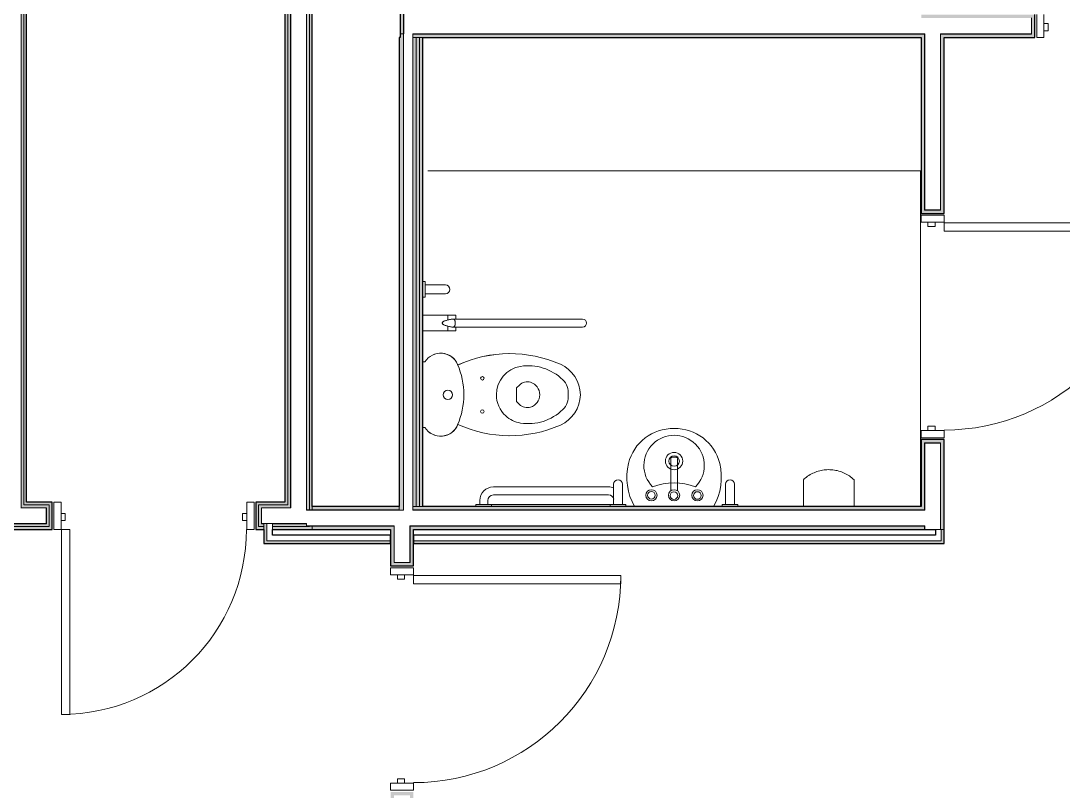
# Model space of a CAD drawing. Header units: millimetres. Extents: x 155920 to 295199, y -4084 to 97293.
# Drawn here: x 204171 to 208827, y 27238 to 30679 of the extents above; entities that cross this region are included whole.
import ezdxf

# ---------------------------------------------------------------- set-up
doc = ezdxf.new("R2010")
doc.units = ezdxf.units.MM
doc.header["$MEASUREMENT"] = 0
for name, color, linetype, lineweight in [('A-DOOR', 4, 'CONTINUOUS', 9), ('A-DOOR-FRAM', 4, 'CONTINUOUS', 18), ('A-WALL', 7, 'CONTINUOUS', 9), ('A-WALL-PATT', 7, 'CONTINUOUS', 25), ('E-ELEC-FIXT', 91, 'CONTINUOUS', 9), ('I-WALL', 7, 'CONTINUOUS', 9), ('P-SANR-FIXT', 7, 'CONTINUOUS', 9)]:
    doc.layers.add(name, color=color, linetype=linetype, lineweight=lineweight)

msp = doc.modelspace()

# ---------------------------------------------------------------- hatches: boundary and pattern name
at = {"layer": 'A-WALL-PATT', "lineweight": 5}
for points in [[(204184.9, 28504.3), (204184.9, 34260.3), (204172.4, 34260.3), (204172.4, 28504.3)], [(204197.4, 28516.8), (204197.4, 34245.3), (204184.9, 34245.3), (204184.9, 28516.8)], [(205350.8, 28529.3), (205363.3, 28529.3), (205363.3, 33830.3), (205350.8, 33830.3), (205350.8, 28598.8)], [(205363.3, 28516.8), (205375.8, 28516.8), (205375.8, 33830.3), (205363.3, 33830.3), (205363.3, 28529.3)], [(205447.8, 28494.3), (205460.3, 28494.3), (205460.3, 33830.3), (205447.8, 33830.3), (205447.8, 28529.3)], [(205880.5, 28493.3), (205880.5, 30621.3), (205865.5, 30621.3), (205865.5, 30605.3), (205861.5, 30605.3), (205861.5, 28493.3)], [(208192.5, 30605.3), (208192.5, 30620.3), (205922.5, 30620.3), (205922.5, 30605.3), (208171.5, 30605.3)], [(205937.5, 28509.3), (205937.5, 30605.3), (205922.5, 30605.3), (205922.5, 28509.3), (205928.9, 28509.3)], [(205952.5, 28509.3), (205951.5, 30605.3), (205937.5, 30605.3), (205937.5, 28509.3)], [(205967.5, 28509.3), (205967.5, 30605.3), (205952.5, 30605.3), (205952.5, 28509.3)], [(205269.9, 28356.8), (205269.9, 28433.3), (205257.4, 28432.3), (205257.4, 28356.8)]]:
    msp.add_hatch(color=256, dxfattribs=at).paths.add_polyline_path(points, flags=0)
at = {"layer": 'A-WALL-PATT', "lineweight": 9}
for points in [[(205865.5, 30621.3), (205880.5, 30621.3), (205880.5, 34245.3), (205865.5, 34245.3), (205865.5, 30802.1)], [(208294.5, 28344.3), (208294.5, 28407.3), (208282, 28407.3), (208282, 28344.3)], [(205823.1, 28344.3), (205823.1, 28356.8), (205257.4, 28356.8), (205257.4, 28344.3), (205779.4, 28344.3)], [(208171.5, 28344.3), (208282, 28344.3), (208282, 28356.8), (205925.1, 28356.8), (205925.1, 28344.3), (207872.5, 28344.3)]]:
    msp.add_hatch(color=256, dxfattribs=at).paths.add_polyline_path(points, flags=0)
h = msp.add_hatch(color=256, dxfattribs=at)
h.paths.add_polyline_path([(205472.8, 28419.8), (205472.8, 28422.3), (205460.3, 28422.3), (205460.3, 28419.8)], flags=0)
h.paths.add_polyline_path([(205472.8, 28494.3), (205472.8, 33830.3), (205460.3, 33830.3), (205460.3, 28494.3)], flags=0)
at = {"layer": 'A-WALL-PATT', "lineweight": 5}
h = msp.add_hatch(color=256, dxfattribs=at)
h.paths.add_polyline_path([(208685.7, 30656.3), (208700.7, 30656.3), (208700.7, 30707.3), (208192.5, 30707.3), (208192.5, 30692.3), (208685.7, 30692.3)], flags=0)
h.paths.add_polyline_path([(209725.7, 30656.3), (209725.7, 30692.3), (209810.7, 30692.3), (209810.7, 30707.3), (209710.7, 30707.3), (209710.7, 30656.3)], flags=0)
at = {"layer": 'A-WALL-PATT', "lineweight": 9}
h = msp.add_hatch(color=256, dxfattribs=at)
h.paths.add_polyline_path([(208321, 30605.3), (208700.7, 30605.3), (208700.7, 30656.3), (208685.7, 30656.3), (208685.7, 30620.3), (208279.5, 30620.3), (208279.5, 30605.3), (208294.5, 30605.3)], flags=0)
h.paths.add_polyline_path([(209710.7, 30605.3), (209810.7, 30605.3), (209810.7, 30620.3), (209725.7, 30620.3), (209725.7, 30656.3), (209710.7, 30656.3)], flags=0)
h = msp.add_hatch(color=256, dxfattribs=at)
h.paths.add_polyline_path([(208192.5, 28407.3), (208207.5, 28407.3), (208207.5, 28422.3), (208192.5, 28422.3)], flags=0)
h.paths.add_polyline_path([(208207.5, 28494.3), (208207.5, 28794.3), (208243.5, 28794.3), (208243.5, 28809.3), (208192.5, 28809.3), (208192.5, 28494.3)], flags=0)
h.paths.add_polyline_path([(208243.5, 29819.3), (208243.5, 29834.3), (208207.5, 29834.3), (208207.5, 30620.3), (208192.5, 30620.3), (208192.5, 29819.3)], flags=0)
at = {"layer": 'A-WALL-PATT', "lineweight": 5}
h = msp.add_hatch(color=256, dxfattribs=at)
h.paths.add_polyline_path([(208282, 28407.3), (208294.5, 28407.3), (208294.5, 28809.3), (208243.5, 28809.3), (208243.5, 28794.3), (208279.5, 28794.3), (208279.5, 28407.3)], flags=0)
h.paths.add_polyline_path([(208243.5, 29819.3), (208294.5, 29819.3), (208294.5, 30605.3), (208279.5, 30605.3), (208279.5, 29834.3), (208243.5, 29834.3)], flags=0)
h = msp.add_hatch(color=256, dxfattribs=at)
h.paths.add_polyline_path([(205245.9, 28468.3), (205245.9, 28504.3), (205375.8, 28504.3), (205375.8, 28516.8), (205233.4, 28516.8), (205233.4, 28468.3)], flags=0)
h.paths.add_polyline_path([(204298.4, 28468.3), (204298.4, 28516.8), (204184.9, 28516.8), (204184.9, 28504.3), (204285.9, 28504.3), (204285.9, 28468.3)], flags=0)
at = {"layer": 'A-WALL-PATT', "lineweight": 9}
h = msp.add_hatch(color=256, dxfattribs=at)
h.paths.add_polyline_path([(205220.9, 28468.3), (205233.4, 28468.3), (205233.4, 28516.8), (205363.3, 28516.8), (205363.3, 28529.3), (205220.9, 28529.3)], flags=0)
h.paths.add_polyline_path([(204310.9, 28468.3), (204310.9, 28529.3), (204197.4, 28529.3), (204197.4, 28516.8), (204298.4, 28516.8), (204298.4, 28468.3)], flags=0)
h = msp.add_hatch(color=256, dxfattribs=at)
h.paths.add_polyline_path([(208192.5, 28494.3), (208192.5, 28509.3), (205922.5, 28509.3), (205922.5, 28494.3), (208171.5, 28494.3)], flags=0)
h.paths.add_polyline_path([(205472.8, 28494.3), (205860.5, 28494.3), (205860.5, 28509.3), (205472.8, 28509.3), (205472.8, 28503.3)], flags=0)
at = {"layer": 'A-WALL-PATT', "lineweight": 5}
h = msp.add_hatch(color=256, dxfattribs=at)
h.paths.add_polyline_path([(205447.8, 28407.3), (205472.8, 28407.3), (205472.8, 28419.8), (205294.9, 28419.8), (205294.9, 28407.3), (205446.8, 28407.3)], flags=0)
h.paths.add_polyline_path([(204101.4, 28407.3), (204310.9, 28407.3), (204310.9, 28468.3), (204298.4, 28468.3), (204298.4, 28419.8), (204087.9, 28419.8), (204087.9, 28407.3), (204100.4, 28407.3)], flags=0)
h.paths.add_polyline_path([(205257.4, 28407.3), (205257.4, 28419.8), (205233.4, 28419.8), (205233.4, 28468.3), (205220.9, 28468.3), (205220.9, 28407.3)], flags=0)
h = msp.add_hatch(color=256, dxfattribs=at)
h.paths.add_polyline_path([(205460.3, 28419.8), (205460.3, 28422.3), (205447.8, 28422.3), (205447.8, 28419.8)], flags=0)
h.paths.add_polyline_path([(205294.9, 28419.8), (205446.8, 28419.8), (205446.8, 28432.3), (205294.9, 28432.3)], flags=0)
h.paths.add_polyline_path([(205233.4, 28419.8), (205257.4, 28419.8), (205257.4, 28432.3), (205245.9, 28432.3), (205245.9, 28468.3), (205233.4, 28468.3)], flags=0)
h.paths.add_polyline_path([(204284.4, 28419.8), (204298.4, 28419.8), (204298.4, 28468.3), (204285.9, 28468.3), (204285.9, 28432.3), (204101.4, 28432.3), (204101.4, 28419.8), (204197.4, 28419.8)], flags=0)
h = msp.add_hatch(color=256, dxfattribs=at)
h.paths.add_polyline_path([(208192.5, 28407.3), (208192.5, 28422.3), (205910.1, 28422.3), (205910.1, 28407.3), (208171.5, 28407.3)], flags=0)
h.paths.add_polyline_path([(205480.4, 28407.3), (205838.1, 28407.3), (205838.1, 28422.3), (205472.8, 28422.3), (205472.8, 28407.3)], flags=0)
h = msp.add_hatch(color=256, dxfattribs=at)
h.paths.add_polyline_path([(205838.1, 26907.3), (205838.1, 27219.3), (205874.1, 27219.3), (205874.1, 27234.3), (205823.1, 27234.3), (205823.1, 26907.3)], flags=0)
h.paths.add_polyline_path([(205874.1, 28244.3), (205874.1, 28259.3), (205838.1, 28259.3), (205838.1, 28407.3), (205823.1, 28407.3), (205823.1, 28244.3)], flags=0)
at = {"layer": 'A-WALL-PATT', "lineweight": 9}
h = msp.add_hatch(color=256, dxfattribs=at)
h.paths.add_polyline_path([(205910.1, 26907.3), (205925.1, 26907.3), (205925.1, 27234.3), (205874.1, 27234.3), (205874.1, 27219.3), (205910.1, 27219.3), (205910.1, 27056.4)], flags=0)
h.paths.add_polyline_path([(205874.1, 28244.3), (205925.1, 28244.3), (205925.1, 28407.3), (205910.1, 28407.3), (205910.1, 28259.3), (205874.1, 28259.3)], flags=0)

# ---------------------------------------------------------------- linework, layer by layer
at = {"layer": 'A-DOOR'}
for p, q in [((209220.5, 29777.3), (208294.5, 29777.3)), ((208294.5, 29777.3), (208294.5, 29739.3)), ((208294.5, 29739.3), (209220.5, 29739.3)), ((204352.9, 27581.3), (204352.9, 28407.3)), ((204352.9, 28407.3), (204390.9, 28407.3)), ((204390.9, 28407.3), (204390.9, 27581.3)), ((205925.1, 28202.3), (206851.1, 28202.3)), ((205925.1, 28164.3), (205925.1, 28202.3)), ((206851.1, 28202.3), (205925.1, 28202.3)), ((205925.1, 28202.3), (205925.1, 28164.3)), ((206851.1, 28164.3), (205925.1, 28164.3)), ((205925.1, 28164.3), (206851.1, 28164.3)), ((206851.1, 28202.3), (206851.1, 28164.3)), ((206851.1, 28164.3), (206851.1, 28202.3)), ((204390.9, 27581.3), (204352.9, 27581.3))]:
    msp.add_line(p, q, dxfattribs=at)
for centre, radius in [((208294.5, 29777.3), 926), ((204352.9, 28407.3), 826), ((205925.1, 28202.3), 926)]:
    msp.add_arc(centre, radius, 270, 0, dxfattribs=at)
at = {"layer": 'A-DOOR-FRAM', "lineweight": 20}
for p, q in [((208708.7, 30707.3), (208708.7, 30605.3)), ((208740.7, 30605.3), (208740.7, 30707.3)), ((208759.7, 30667.3), (208740.7, 30667.3)), ((208740.7, 30667.3), (208740.7, 30635.3)), ((208740.7, 30635.3), (208759.7, 30635.3)), ((208759.7, 30635.3), (208759.7, 30667.3)), ((208708.7, 30605.3), (208740.7, 30605.3)), ((208192.5, 29811.3), (208294.5, 29811.3)), ((208192.5, 29779.3), (208192.5, 29811.3)), ((208294.5, 29811.3), (208294.5, 29779.3)), ((208294.5, 29779.3), (208192.5, 29779.3)), ((208222.5, 29779.3), (208254.5, 29779.3)), ((208222.5, 29760.3), (208222.5, 29779.3)), ((208254.5, 29760.3), (208222.5, 29760.3)), ((208254.5, 29779.3), (208254.5, 29760.3)), ((208222.5, 28868.3), (208254.5, 28868.3)), ((208222.5, 28849.3), (208222.5, 28868.3)), ((208254.5, 28868.3), (208254.5, 28849.3)), ((208192.5, 28817.3), (208192.5, 28849.3)), ((208192.5, 28849.3), (208294.5, 28849.3)), ((208294.5, 28817.3), (208192.5, 28817.3)), ((208254.5, 28849.3), (208222.5, 28849.3)), ((208294.5, 28849.3), (208294.5, 28817.3)), ((204350.9, 28529.3), (204318.9, 28529.3)), ((204318.9, 28529.3), (204318.9, 28407.3)), ((204350.9, 28407.3), (204350.9, 28529.3)), ((205180.9, 28529.3), (205180.9, 28407.3)), ((205212.9, 28529.3), (205180.9, 28529.3)), ((205212.9, 28407.3), (205212.9, 28529.3)), ((204369.9, 28479.3), (204350.9, 28479.3)), ((204350.9, 28479.3), (204350.9, 28447.3)), ((204350.9, 28447.3), (204369.9, 28447.3)), ((204369.9, 28447.3), (204369.9, 28479.3)), ((205180.9, 28479.3), (205161.9, 28479.3)), ((205161.9, 28479.3), (205161.9, 28447.3)), ((205161.9, 28447.3), (205180.9, 28447.3)), ((205180.9, 28447.3), (205180.9, 28479.3)), ((204318.9, 28407.3), (204350.9, 28407.3)), ((205180.9, 28407.3), (205212.9, 28407.3)), ((205823.1, 28236.3), (205925.1, 28236.3)), ((205823.1, 28204.3), (205823.1, 28236.3)), ((205925.1, 28236.3), (205925.1, 28204.3)), ((205925.1, 28204.3), (205823.1, 28204.3)), ((205853.1, 28204.3), (205885.1, 28204.3)), ((205853.1, 28185.3), (205853.1, 28204.3)), ((205885.1, 28185.3), (205853.1, 28185.3)), ((205885.1, 28204.3), (205885.1, 28185.3)), ((205853.1, 27293.3), (205885.1, 27293.3)), ((205853.1, 27274.3), (205853.1, 27293.3)), ((205885.1, 27293.3), (205885.1, 27274.3)), ((205823.1, 27242.3), (205823.1, 27274.3)), ((205823.1, 27274.3), (205925.1, 27274.3)), ((205925.1, 27242.3), (205823.1, 27242.3)), ((205885.1, 27274.3), (205853.1, 27274.3)), ((205925.1, 27274.3), (205925.1, 27242.3))]:
    msp.add_line(p, q, dxfattribs=at)
at = {"layer": 'A-WALL'}
for p, q in [((204172.4, 28504.3), (204172.4, 34245.3)), ((204184.9, 28516.8), (204184.9, 34245.3)), ((205880.5, 30621.3), (205880.5, 34245.3)), ((205881.5, 30621.3), (205881.5, 34245.3)), ((205363.3, 33830.3), (205363.3, 28529.3)), ((205375.8, 33830.3), (205375.8, 28529.3)), ((205376.8, 33830.3), (205376.8, 28529.3)), ((205446.8, 33830.3), (205446.8, 28529.3)), ((205447.8, 33830.3), (205447.8, 28529.3)), ((205460.3, 33830.3), (205460.3, 28529.3)), ((208684.7, 30656.3), (208684.7, 30691.3)), ((208685.7, 30656.3), (208685.7, 30692.3)), ((208684.7, 30621.3), (208684.7, 30656.3)), ((208685.7, 30620.3), (208685.7, 30656.3)), ((205861.5, 28509.3), (205861.5, 30605.3)), ((205865.5, 30621.3), (205880.5, 30621.3)), ((205880.5, 30621.3), (205881.5, 30621.3)), ((205880.5, 30605.3), (205880.5, 30621.3)), ((205880.5, 28509.3), (205880.5, 30605.3)), ((205951.5, 30621.3), (205922.5, 30621.3)), ((205922.5, 30620.3), (205922.5, 30621.3)), ((205967.5, 30620.3), (205922.5, 30620.3)), ((205922.5, 30605.3), (205922.5, 30620.3)), ((205937.5, 30605.3), (205922.5, 30605.3)), ((205922.5, 28509.3), (205922.5, 30605.3)), ((205951.5, 30605.3), (205937.5, 30605.3)), ((205937.5, 28509.3), (205937.5, 30605.3)), ((205967.5, 30621.3), (205951.5, 30621.3)), ((205952.5, 30605.3), (205951.5, 30605.3)), ((205967.5, 30605.3), (205952.5, 30605.3)), ((205952.5, 28509.3), (205952.5, 30605.3)), ((205967.5, 30621.3), (208192.5, 30621.3)), ((205967.5, 30620.3), (208192.5, 30620.3)), ((208207.5, 30621.3), (208192.5, 30621.3)), ((208192.5, 30620.3), (208207.5, 30620.3)), ((208207.5, 30621.3), (208208.5, 30621.3)), ((208207.5, 30605.3), (208207.5, 30620.3)), ((208207.5, 30605.3), (208207.5, 29834.3)), ((208208.5, 30605.3), (208208.5, 30621.3)), ((208208.5, 30605.3), (208208.5, 29835.3)), ((208278.5, 30620.3), (208278.5, 30621.3)), ((208278.5, 30621.3), (208684.7, 30621.3)), ((208278.5, 30605.3), (208278.5, 30620.3)), ((208278.5, 29835.3), (208278.5, 30605.3)), ((208279.5, 30605.3), (208279.5, 30620.3)), ((208279.5, 30620.3), (208685.7, 30620.3)), ((208279.5, 29834.3), (208279.5, 30605.3)), ((208207.5, 29834.3), (208243.5, 29834.3)), ((208208.5, 29835.3), (208243.5, 29835.3)), ((208243.5, 29835.3), (208278.5, 29835.3)), ((208243.5, 29834.3), (208279.5, 29834.3)), ((208207.5, 28794.3), (208207.5, 28494.3)), ((208243.5, 28794.3), (208207.5, 28794.3)), ((208208.5, 28793.3), (208208.5, 28493.3)), ((208243.5, 28793.3), (208208.5, 28793.3)), ((208279.5, 28794.3), (208243.5, 28794.3)), ((208278.5, 28793.3), (208243.5, 28793.3)), ((208278.5, 28407.3), (208278.5, 28793.3)), ((208279.5, 28407.3), (208279.5, 28794.3)), ((204172.4, 28503.3), (204171.4, 28503.3)), ((204184.9, 28504.3), (204172.4, 28504.3)), ((204197.4, 28503.3), (204172.4, 28503.3)), ((204197.4, 28516.8), (204184.9, 28516.8)), ((204197.4, 28504.3), (204184.9, 28504.3)), ((204298.4, 28516.8), (204197.4, 28516.8)), ((204285.9, 28504.3), (204197.4, 28504.3)), ((204284.9, 28503.3), (204197.4, 28503.3)), ((204284.9, 28468.3), (204284.9, 28503.3)), ((204285.9, 28468.3), (204285.9, 28504.3)), ((204298.4, 28468.3), (204298.4, 28516.8)), ((205233.4, 28516.8), (205233.4, 28468.3)), ((205363.3, 28516.8), (205233.4, 28516.8)), ((205245.9, 28504.3), (205245.9, 28468.3)), ((205375.8, 28504.3), (205245.9, 28504.3)), ((205246.9, 28503.3), (205246.9, 28468.3)), ((205376.8, 28503.3), (205246.9, 28503.3)), ((205363.3, 28529.3), (205363.3, 28516.8)), ((205375.8, 28529.3), (205375.8, 28516.8)), ((205375.8, 28516.8), (205375.8, 28504.3)), ((205376.8, 28529.3), (205376.8, 28504.3)), ((205376.8, 28504.3), (205376.8, 28503.3)), ((205446.8, 28529.3), (205446.8, 28503.3)), ((205446.8, 28503.3), (205446.8, 28493.3)), ((205446.8, 28493.3), (205447.8, 28493.3)), ((205447.8, 28529.3), (205447.8, 28494.3)), ((205447.8, 28494.3), (205460.3, 28494.3)), ((205447.8, 28493.3), (205472.8, 28493.3)), ((205460.3, 28529.3), (205460.3, 28494.3)), ((205460.3, 28494.3), (205472.8, 28494.3)), ((205472.8, 28509.3), (205472.8, 28504.3)), ((205472.8, 28504.3), (205472.8, 28503.3)), ((205472.8, 28503.3), (205472.8, 28494.3)), ((205472.8, 28494.3), (205860.5, 28494.3)), ((205472.8, 28493.3), (205860.5, 28493.3)), ((205860.5, 28494.3), (205860.5, 28509.3)), ((205860.5, 28493.3), (205860.5, 28494.3)), ((205861.5, 28493.3), (205861.5, 28509.3)), ((205861.5, 28493.3), (205880.5, 28493.3)), ((205880.5, 28493.3), (205861.5, 28493.3)), ((205880.5, 28493.3), (205880.5, 28509.3)), ((205922.5, 28509.3), (205937.5, 28509.3)), ((205922.5, 28494.3), (205922.5, 28509.3)), ((205922.5, 28494.3), (208192.5, 28494.3)), ((205922.5, 28493.3), (205922.5, 28494.3)), ((205922.5, 28493.3), (208192.5, 28493.3)), ((205937.5, 28509.3), (205952.5, 28509.3)), ((205952.5, 28509.3), (205967.5, 28509.3)), ((208207.5, 28494.3), (208192.5, 28494.3)), ((208207.5, 28493.3), (208192.5, 28493.3)), ((208208.5, 28493.3), (208207.5, 28493.3)), ((204284.9, 28433.3), (204284.9, 28468.3)), ((204285.9, 28432.3), (204285.9, 28468.3)), ((204298.4, 28419.8), (204298.4, 28468.3)), ((205233.4, 28468.3), (205233.4, 28419.8)), ((205245.9, 28468.3), (205245.9, 28432.3)), ((205246.9, 28468.3), (205246.9, 28433.3)), ((204171.4, 28433.3), (204101.4, 28433.3)), ((204197.4, 28432.3), (204101.4, 28432.3)), ((204197.4, 28419.8), (204101.4, 28419.8)), ((204197.4, 28433.3), (204171.4, 28433.3)), ((204197.4, 28433.3), (204284.9, 28433.3)), ((204197.4, 28432.3), (204285.9, 28432.3)), ((204197.4, 28419.8), (204298.4, 28419.8)), ((205233.4, 28419.8), (205257.4, 28419.8)), ((205245.9, 28432.3), (205257.4, 28432.3)), ((205246.9, 28433.3), (205257.4, 28433.3)), ((205257.4, 28433.3), (205269.9, 28433.3)), ((205257.4, 28433.3), (205269.9, 28433.3)), ((205257.4, 28432.3), (205257.4, 28433.3)), ((205257.4, 28419.8), (205257.4, 28432.3)), ((205257.4, 28407.3), (205257.4, 28419.8)), ((205269.9, 28433.3), (205294.9, 28433.3)), ((205269.9, 28433.3), (205294.9, 28433.3)), ((205269.9, 28407.3), (205269.9, 28433.3)), ((205269.9, 28407.3), (205269.9, 28381.8)), ((205294.9, 28433.3), (205446.8, 28433.3)), ((205294.9, 28432.3), (205294.9, 28433.3)), ((205294.9, 28432.3), (205446.8, 28432.3)), ((205294.9, 28419.8), (205294.9, 28432.3)), ((205294.9, 28419.8), (205446.8, 28419.8)), ((205294.9, 28407.3), (205294.9, 28419.8)), ((205446.8, 28432.3), (205446.8, 28433.3)), ((205446.8, 28423.3), (205446.8, 28432.3)), ((205446.8, 28423.3), (205447.8, 28423.3)), ((205446.8, 28419.8), (205447.8, 28419.8)), ((205447.8, 28422.3), (205447.8, 28423.3)), ((205447.8, 28423.3), (205472.8, 28423.3)), ((205447.8, 28422.3), (205460.3, 28422.3)), ((205447.8, 28419.8), (205460.3, 28419.8)), ((205460.3, 28422.3), (205472.8, 28422.3)), ((205460.3, 28422.3), (205460.3, 28419.8)), ((205472.8, 28423.3), (205839.1, 28423.3)), ((205472.8, 28422.3), (205472.8, 28419.8)), ((205472.8, 28422.3), (205838.1, 28422.3)), ((205472.8, 28419.8), (205472.8, 28407.3)), ((205472.8, 28407.3), (205472.8, 28419.8)), ((205838.1, 28407.3), (205838.1, 28422.3)), ((205838.1, 28407.3), (205838.1, 28259.3)), ((205839.1, 28422.3), (205839.1, 28423.3)), ((205839.1, 28407.3), (205839.1, 28422.3)), ((205839.1, 28407.3), (205839.1, 28260.3)), ((205909.1, 28423.3), (208192.5, 28423.3)), ((205909.1, 28422.3), (205909.1, 28423.3)), ((205909.1, 28407.3), (205909.1, 28422.3)), ((205909.1, 28260.3), (205909.1, 28407.3)), ((205910.1, 28422.3), (208192.5, 28422.3)), ((205910.1, 28407.3), (205910.1, 28422.3)), ((205910.1, 28259.3), (205910.1, 28407.3)), ((208207.5, 28423.3), (208192.5, 28423.3)), ((208207.5, 28422.3), (208192.5, 28422.3)), ((208208.5, 28423.3), (208207.5, 28423.3)), ((208207.5, 28422.3), (208207.5, 28407.3)), ((208208.5, 28423.3), (208208.5, 28407.3)), ((208257, 28407.3), (208278.5, 28407.3)), ((208278.5, 28407.3), (208257, 28407.3)), ((208278.5, 28407.3), (208279.5, 28407.3)), ((208279.5, 28407.3), (208278.5, 28407.3)), ((208279.5, 28407.3), (208282, 28407.3)), ((208282, 28407.3), (208279.5, 28407.3)), ((208282, 28407.3), (208294.5, 28407.3)), ((208294.5, 28407.3), (208282, 28407.3)), ((208282, 28407.3), (208282, 28356.8)), ((205269.9, 28356.8), (205269.9, 28381.8)), ((205823.1, 28356.8), (205269.9, 28356.8)), ((208257, 28356.8), (205925.1, 28356.8)), ((208282, 28356.8), (208257, 28356.8)), ((205838.1, 28259.3), (205874.1, 28259.3)), ((205839.1, 28260.3), (205874.1, 28260.3)), ((205874.1, 28260.3), (205909.1, 28260.3)), ((205874.1, 28259.3), (205910.1, 28259.3))]:
    msp.add_line(p, q, dxfattribs=at)
at = {"layer": 'E-ELEC-FIXT'}
for p, q in [((207669.9, 28632.8), (207666.5, 28629.7)), ((207674.9, 28637.1), (207669.9, 28632.8)), ((207680.1, 28641.2), (207674.9, 28637.1)), ((207685.4, 28645), (207680.1, 28641.2)), ((207690.9, 28648.7), (207685.4, 28645)), ((207696.6, 28652.1), (207690.9, 28648.7)), ((207702.3, 28655.3), (207696.6, 28652.1)), ((207708.2, 28658.3), (207702.3, 28655.3)), ((207714.3, 28661), (207708.2, 28658.3)), ((207720.4, 28663.5), (207714.3, 28661)), ((207726.6, 28665.8), (207720.4, 28663.5)), ((207732.9, 28667.7), (207726.6, 28665.8)), ((207739.3, 28669.5), (207732.9, 28667.7)), ((207745.7, 28671), (207739.3, 28669.5)), ((207752.2, 28672.2), (207745.7, 28671)), ((207758.7, 28673.1), (207752.2, 28672.2)), ((207765.3, 28673.8), (207758.7, 28673.1)), ((207771.9, 28674.3), (207765.3, 28673.8)), ((207778.5, 28674.5), (207771.9, 28674.3)), ((207785.1, 28674.4), (207778.5, 28674.5)), ((207791.7, 28674), (207785.1, 28674.4)), ((207798.3, 28673.4), (207791.7, 28674)), ((207804.8, 28672.5), (207798.3, 28673.4)), ((207811.3, 28671.4), (207804.8, 28672.5)), ((207817.8, 28670), (207811.3, 28671.4)), ((207824.2, 28668.3), (207817.8, 28670)), ((207830.5, 28666.4), (207824.2, 28668.3)), ((207836.7, 28664.2), (207830.5, 28666.4)), ((207842.9, 28661.8), (207836.7, 28664.2)), ((207848.9, 28659.2), (207842.9, 28661.8)), ((207854.9, 28656.3), (207848.9, 28659.2)), ((207860.7, 28653.1), (207854.9, 28656.3)), ((207866.4, 28649.8), (207860.7, 28653.1)), ((207871.9, 28646.2), (207866.4, 28649.8)), ((207877.3, 28642.4), (207871.9, 28646.2)), ((207882.5, 28638.4), (207877.3, 28642.4)), ((207887.6, 28634.1), (207882.5, 28638.4)), ((207892.5, 28629.7), (207887.6, 28634.1))]:
    msp.add_line(p, q, dxfattribs=at)
for points, knots in [([(207666.5, 28629.7), (207666.5, 28629.9), (207666.5, 28628.5), (207666.5, 28623.7), (207666.5, 28620.3), (207666.5, 28617.3), (207666.5, 28613.9), (207666.5, 28609.1), (207666.5, 28603.5), (207666.5, 28597.5), (207666.5, 28591.2), (207666.5, 28583.5), (207666.5, 28574.2), (207666.5, 28565.4), (207666.5, 28556.3), (207666.5, 28544), (207666.5, 28528.4), (207666.5, 28515.7), (207666.5, 28509.3)], [-1, -1, -1, -1, -0.861111, -0.791667, -0.756944, -0.722222, -0.6875, -0.652778, -0.583333, -0.548611, -0.513889, -0.444444, -0.388889, -0.333333, -0.277778, -0.222222, -0.111111, 0, 0, 0, 0]), ([(207892.5, 28509.3), (207892.5, 28517.3), (207892.5, 28529.2), (207892.5, 28544.8), (207892.5, 28554.4), (207892.5, 28562), (207892.5, 28569.5), (207892.5, 28578.6), (207892.5, 28587.2), (207892.5, 28593.8), (207892.5, 28599.4), (207892.5, 28605.5), (207892.5, 28611.8), (207892.5, 28617.4), (207892.5, 28622), (207892.5, 28625.6), (207892.5, 28628.2), (207892.5, 28629.6), (207892.5, 28629.8), (207892.5, 28629.7)], [-1, -1, -1, -1, -0.861111, -0.791667, -0.722222, -0.6875, -0.652778, -0.583333, -0.513889, -0.479167, -0.444444, -0.388889, -0.333333, -0.277778, -0.222222, -0.166667, -0.111111, -0.055556, 0, 0, 0, 0])]:
    msp.add_open_spline(points, degree=3, knots=knots, dxfattribs=at)
at = {"layer": 'I-WALL', "lineweight": 30}
for p, q in [((204197.4, 28529.3), (204197.4, 34245.3)), ((205865.5, 34245.3), (205865.5, 30605.3)), ((205350.8, 33830.3), (205350.8, 28529.3)), ((205472.8, 28529.3), (205472.8, 33830.3)), ((208700.7, 30605.3), (208700.7, 30707.3)), ((205860.5, 30605.3), (205860.5, 28509.3)), ((205865.5, 30605.3), (205860.5, 30605.3)), ((205967.5, 30605.3), (208192.5, 30605.3)), ((205967.5, 28509.3), (205967.5, 30605.3)), ((208192.5, 30605.3), (208192.5, 29819.3)), ((208294.5, 29819.3), (208294.5, 30605.3)), ((208294.5, 30605.3), (208700.7, 30605.3)), ((208192.5, 29819.3), (208294.5, 29819.3)), ((208192.5, 28809.3), (208192.5, 28509.3)), ((208294.5, 28809.3), (208192.5, 28809.3)), ((208294.5, 28407.3), (208294.5, 28809.3)), ((204310.9, 28529.3), (204197.4, 28529.3)), ((204310.9, 28407.3), (204310.9, 28529.3)), ((205350.8, 28529.3), (205220.9, 28529.3)), ((205220.9, 28529.3), (205220.9, 28407.3)), ((205472.8, 28509.3), (205472.8, 28529.3)), ((205860.5, 28509.3), (205472.8, 28509.3)), ((208192.5, 28509.3), (205967.5, 28509.3)), ((204087.9, 28407.3), (204197.4, 28407.3)), ((204197.4, 28407.3), (204310.9, 28407.3)), ((205220.9, 28407.3), (205257.4, 28407.3)), ((205257.4, 28407.3), (205257.4, 28381.8)), ((205294.9, 28407.3), (205472.8, 28407.3)), ((205294.9, 28381.8), (205294.9, 28407.3)), ((205472.8, 28407.3), (205823.1, 28407.3)), ((205823.1, 28407.3), (205823.1, 28244.3)), ((205925.1, 28407.3), (208192.5, 28407.3)), ((205925.1, 28244.3), (205925.1, 28407.3)), ((208192.5, 28407.3), (208257, 28407.3)), ((208257, 28407.3), (208257, 28381.8)), ((208294.5, 28344.3), (208294.5, 28407.3)), ((205257.4, 28381.8), (205257.4, 28356.8)), ((205257.4, 28356.8), (205257.4, 28344.3)), ((205823.1, 28381.8), (205294.9, 28381.8)), ((205823.1, 28344.3), (205823.1, 28381.8)), ((208257, 28381.8), (205925.1, 28381.8)), ((205925.1, 28381.8), (205925.1, 28344.3)), ((205257.4, 28344.3), (205823.1, 28344.3)), ((205925.1, 28344.3), (208257, 28344.3)), ((208257, 28344.3), (208282, 28344.3)), ((208282, 28344.3), (208294.5, 28344.3)), ((205823.1, 28244.3), (205925.1, 28244.3))]:
    msp.add_line(p, q, dxfattribs=at)
at = {"layer": 'I-WALL'}
msp.add_line((205865.5, 30621.3), (205865.5, 30605.3), dxfattribs=at)
at = {"layer": 'P-SANR-FIXT'}
for p, q in [((208189, 30009.3), (205989, 30009.3)), ((208189, 28509.3), (208189, 30009.3)), ((205967.5, 29514.3), (205977.5, 29514.3)), ((205967.5, 29514.3), (205977.5, 29514.3)), ((205977.5, 29514.3), (205977.5, 29499.5)), ((205977.5, 29514.3), (205977.5, 29444.3)), ((205977.5, 29499.5), (206067.5, 29499.5)), ((206067.5, 29499.5), (205977.5, 29499.5)), ((205977.5, 29444.3), (205967.5, 29444.3)), ((205977.5, 29444.3), (205967.5, 29444.3)), ((205977.5, 29459.3), (205977.5, 29444.3)), ((206067.5, 29459.3), (205977.5, 29459.3)), ((206067.5, 29459.3), (205977.5, 29459.3)), ((205967.5, 29364.4), (206114, 29364.4)), ((205967.5, 29364.4), (206079.1, 29364.4)), ((206114, 29364.4), (206079.1, 29364.4)), ((206079.1, 29364.4), (206079.1, 29343.1)), ((206099.9, 29347.3), (206679.9, 29347.3)), ((206114, 29364.4), (206114, 29347.3)), ((206114, 29347.3), (206114, 29364.4)), ((206114, 29347.3), (206679.9, 29347.3)), ((206114, 29294.2), (205967.5, 29294.2)), ((206079.1, 29294.2), (205967.5, 29294.2)), ((206079.1, 29315.5), (206079.1, 29294.2)), ((206079.1, 29294.2), (206114, 29294.2)), ((206099.9, 29311.3), (206679.9, 29311.3)), ((206114, 29311.3), (206114, 29294.2)), ((206679.9, 29311.3), (206114, 29311.3)), ((206114, 29294.2), (206114, 29311.3)), ((205967.5, 29156.2), (205976.4, 29156.2)), ((205967.5, 29156.2), (205976.4, 29156.2)), ((206398.1, 29052.4), (206385.8, 29040.1)), ((206385.8, 29040.1), (206385.8, 28978.5)), ((206385.8, 28978.5), (206398.1, 28966.2)), ((205976.4, 28862.4), (205967.5, 28862.4)), ((205976.4, 28862.4), (205967.5, 28862.4)), ((207074, 28724.2), (207074, 28580)), ((207104, 28724.2), (207104, 28580)), ((206282, 28597.3), (206796, 28597.3)), ((206796, 28597.3), (206282, 28597.3)), ((206818.9, 28519.3), (206818.9, 28609.3)), ((206818.9, 28609.3), (206818.9, 28519.3)), ((206859, 28609.3), (206859, 28519.3)), ((206859, 28609.3), (206859, 28519.3)), ((207318.9, 28519.3), (207318.9, 28609.3)), ((207318.9, 28609.3), (207318.9, 28519.3)), ((207359, 28609.3), (207359, 28519.3)), ((207359, 28609.3), (207359, 28519.3)), ((206221, 28519.3), (206221, 28536.3)), ((206221, 28519.3), (206221, 28536.3)), ((206257, 28536.3), (206257, 28519.3)), ((206257, 28519.3), (206257, 28536.3)), ((206796, 28561.3), (206282, 28561.3)), ((206796, 28561.3), (206282, 28561.3)), ((206204, 28519.3), (206221, 28519.3)), ((206204, 28509.3), (206204, 28519.3)), ((206804, 28519.3), (206204, 28519.3)), ((206204, 28519.3), (206204, 28509.3)), ((206204, 28519.3), (206274, 28519.3)), ((206257, 28519.3), (206274, 28519.3)), ((206274, 28519.3), (206274, 28509.3)), ((206274, 28519.3), (206274, 28509.3)), ((206804, 28519.3), (206818.9, 28519.3)), ((206804, 28509.3), (206804, 28519.3)), ((206804, 28509.3), (206804, 28519.3)), ((206804, 28519.3), (206874, 28519.3)), ((206859, 28519.3), (206874, 28519.3)), ((206874, 28519.3), (206874, 28509.3)), ((206874, 28519.3), (206874, 28509.3)), ((207304, 28519.3), (207318.9, 28519.3)), ((207304, 28509.3), (207304, 28519.3)), ((207304, 28509.3), (207304, 28519.3)), ((207304, 28519.3), (207374, 28519.3)), ((207359, 28519.3), (207374, 28519.3)), ((207374, 28519.3), (207374, 28509.3)), ((207374, 28519.3), (207374, 28509.3))]:
    msp.add_line(p, q, dxfattribs=at)
for centre, radius, start, end in [((206067.5, 29479.4), 20.1, 270, 90), ((206067.5, 29479.4), 20.1, 270, 90), ((206679.9, 29329.3), 18, 270, 90), ((206679.9, 29329.3), 18, 270, 90), ((206046.2, 29112.1), 82.5, 21.1808, 147.7255), ((206046.2, 29112.1), 82.5, 23.1218, 147.7255), ((206355.7, 28634.3), 558.4, 66.2031, 114.6455), ((206355.7, 28634.3), 558.4, 66.2031, 114.6097), ((205805.4, 29009.3), 344.3, 336.8782, 23.1218), ((206520.5, 29007.9), 150, 0.5311, 66.2031), ((206520.5, 29007.9), 150, 0.5311, 66.2031), ((206423.4, 29009.3), 128.2, 99.0939, 180.0015), ((206437.9, 28918.8), 219.9, 45.6026, 99.0939), ((206232.9, 29082.5), 7.83, 90, 270), ((206232.9, 29082.5), 7.83, 270, 90), ((206433.4, 29017.1), 50, 72.8135, 135), ((206431, 29009.3), 58.1, 287.1829, 72.8135), ((206534.6, 29017.6), 81.6, 354.1645, 45.6026), ((206078.8, 29008.7), 20.9, 90, 270), ((206078.8, 29008.7), 20.9, 270, 90), ((206423.4, 29009.3), 128.2, 179.9985, 227.5547), ((206520.5, 29010.7), 150, 293.7969, 359.4689), ((206520.5, 29010.7), 150, 293.7969, 359.4689), ((206534.6, 29001), 81.6, 314.3974, 5.8355), ((206433.4, 29001.6), 50, 225, 287.1829), ((206232.9, 28934.5), 7.83, 90, 270), ((206232.9, 28934.5), 7.83, 270, 90), ((206423.4, 29009.3), 128.2, 227.5547, 260.9061), ((206437.9, 29099.8), 219.9, 260.9061, 314.3974), ((206046.2, 28906.5), 82.5, 212.2745, 338.8192), ((206046.2, 28906.5), 82.5, 212.2745, 336.8782), ((206355.7, 29384.4), 558.4, 245.3545, 293.7969), ((206355.7, 29384.4), 558.4, 245.3903, 293.7969), ((207083.1, 28654.5), 203.5, 88.3442, 166.3649), ((207083.1, 28654.5), 203.5, 88.3442, 166.3649), ((207089, 28692.9), 135, 314.9444, 224.5371), ((207094.9, 28654.5), 203.5, 13.6351, 91.6558), ((207094.9, 28654.5), 203.5, 13.6351, 91.6558), ((207089, 28712.9), 38.6, 0, 180), ((207089, 28712.9), 23.5, 0, 180), ((207142.3, 28640.1), 264.4, 166.3649, 209.6351), ((207142.3, 28640.1), 264.4, 166.3649, 209.6351), ((207089, 28712.9), 38.6, 180, 0), ((207089, 28712.9), 23.5, 180, 0), ((207035.7, 28640.1), 264.4, 330.3649, 13.6351), ((207035.7, 28640.1), 264.4, 330.3649, 13.6351), ((206282, 28536.3), 61, 90, 180), ((206282, 28536.3), 61, 90, 180), ((206796, 28536.3), 61, 67.793, 90), ((206796, 28536.3), 61, 67.5181, 90), ((206839, 28609.3), 20.1, 0, 180), ((206839, 28609.3), 20.1, 0, 180), ((206987.8, 28560), 25, 0, 180), ((207087.5, 28349), 266.6, 68.6801, 110.8014), ((207089, 28560), 25, 0, 180), ((207193.3, 28560), 25, 0, 180), ((207339, 28609.3), 20.1, 0, 180), ((207339, 28609.3), 20.1, 0, 180), ((206282, 28536.3), 25, 90, 180), ((206282, 28536.3), 25, 90, 180), ((206796, 28536.3), 25, 22.7572, 90), ((206796, 28536.3), 25, 13.1726, 90), ((206987.8, 28560), 25, 180, 0), ((206987.8, 28560), 17, 0, 180), ((206987.8, 28560), 17, 180, 0), ((207089, 28560), 25, 180, 0), ((207088.3, 28558.6), 16.8, 90, 270), ((207088.3, 28558.6), 16.8, 270, 90), ((207193.3, 28560), 25, 180, 0), ((207193.3, 28559), 17, 0, 180), ((207193.3, 28559), 17, 180, 0)]:
    msp.add_arc(centre, radius, start, end, dxfattribs=at)
msp.add_ellipse((207089, 28724.2), major_axis=(15, 0), ratio=0.428525, start_param=0, end_param=3.141593, dxfattribs=at)
for points, knots in [([(206079.1, 29343.1), (206076.6, 29342.6), (206072, 29341.5), (206065.9, 29339.6), (206060.9, 29337.5), (206057.1, 29335.3), (206054.6, 29332.9), (206053.3, 29330.5), (206053.3, 29328.1), (206054.6, 29325.7), (206057.1, 29323.4), (206060.9, 29321.1), (206067.6, 29318.4), (206074.1, 29316.6), (206079.1, 29315.5)], [0, 0, 0, 0, 0.076923, 0.153846, 0.230769, 0.307692, 0.384615, 0.461538, 0.538462, 0.615385, 0.692308, 0.769231, 0.846154, 1, 1, 1, 1]), ([(206099.9, 29347.3), (206101.7, 29347.3), (206104.7, 29346.9), (206107.7, 29344.7), (206109.4, 29341.9), (206110.3, 29339.2), (206111, 29336.2), (206111.4, 29332.6), (206111.5, 29328.5), (206111.2, 29324.1), (206110.7, 29320.8), (206110, 29318.4), (206109.2, 29316.3), (206107.8, 29314.2), (206104.9, 29311.8), (206102.1, 29311.3), (206099.9, 29311.3)], [0, 0, 0, 0, 0.111111, 0.222222, 0.277778, 0.333333, 0.388889, 0.444444, 0.513889, 0.583333, 0.652778, 0.6875, 0.722222, 0.791667, 0.861111, 1, 1, 1, 1])]:
    msp.add_open_spline(points, degree=3, knots=knots, dxfattribs=at)
for points in [[(206079.1, 29343.1), (206081.7, 29343.7), (206086.7, 29344.9), (206093.7, 29346.7), (206098, 29347.3), (206099.9, 29347.3)], [(206099.9, 29311.3), (206098, 29311.3), (206093.7, 29311.9), (206086.7, 29313.7), (206081.7, 29315), (206079.1, 29315.5)]]:
    msp.add_open_spline(points, degree=3, dxfattribs=at)

doc.saveas('drawing.dxf')
